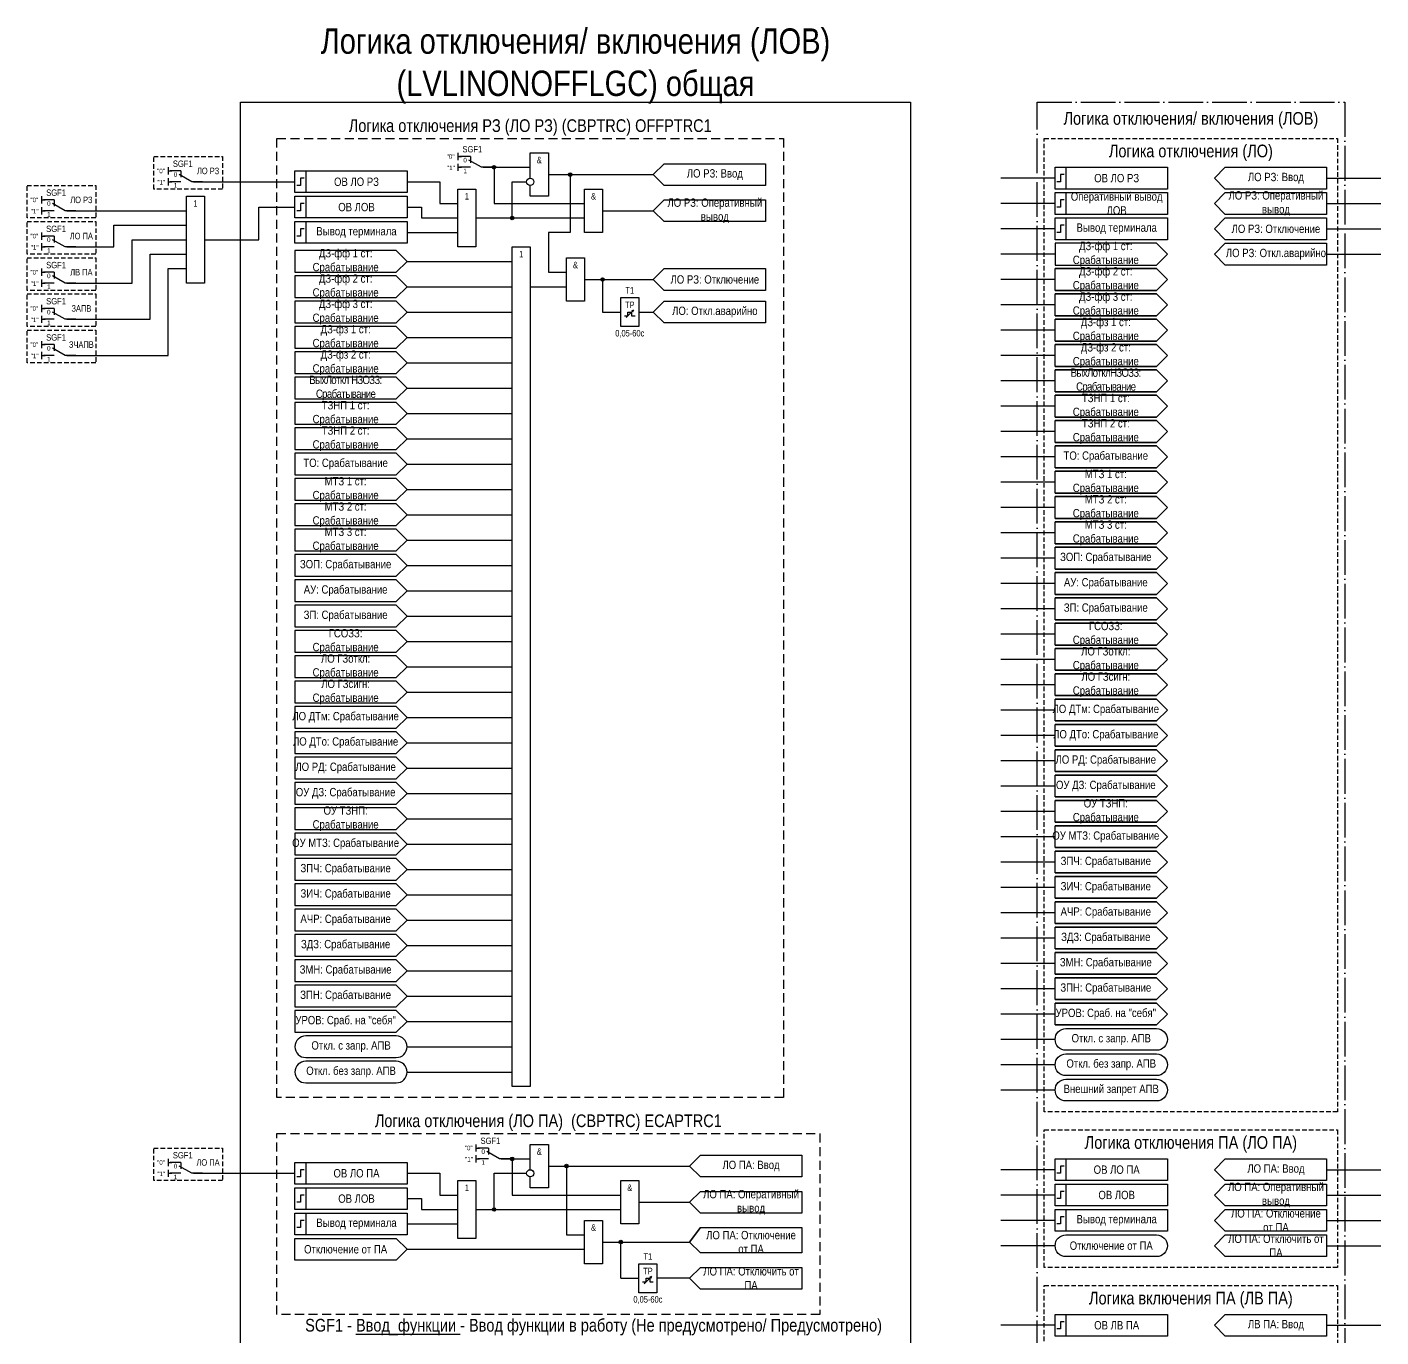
# Model space of a CAD drawing. Header units: millimetres. Extents: x -2568 to 301, y -166 to 1021.
# Drawn here: x -2568 to -2194, y 658.8 to 1020.8 of the extents above; entities that cross this region are included whole.
import ezdxf
from ezdxf.enums import TextEntityAlignment as Align

# ---------------------------------------------------------------- set-up
doc = ezdxf.new("R2010")
doc.units = ezdxf.units.MM
doc.linetypes.add('ACAD_ISO04W100', pattern=[30, 24, -3, 0, -3])
doc.linetypes.add('штриховая2', pattern=[0.375, 0.25, -0.125])
doc.layers.add('TEXT', color=7, linetype='Continuous', lineweight=25)
doc.layers.add('Основная', color=7, linetype='Continuous')
doc.styles.add('2.5_Gost_RD', font='ARIALN.TTF', dxfattribs={"height": 2.5})
doc.styles.add('3.5_Gost_RD', font='ARIALN.TTF', dxfattribs={"height": 3.5})
doc.styles.add('Вывод', font='ARIALN.TTF', dxfattribs={"height": 2.5})
doc.styles.add('Компонент', font='ARIALN.TTF', dxfattribs={"height": 3.5})

# ---------------------------------------------------------------- blocks, each defined once
blk = doc.blocks.new('Точка')
at = {"ltscale": 100}
h = blk.add_hatch(color=256, dxfattribs=at)
h.dxf.hatch_style = 1
edge = h.paths.add_edge_path()
edge.add_arc((0, 0), 0.5, 0, 360)
blk.add_circle((0, 0), 0.5, dxfattribs=at)
blk = doc.blocks.new('*U958')
at = {"layer": 'Основная', "color": 0}
blk.add_line((0, 0), (7, 4), dxfattribs=at)
at = {"layer": 'Основная', "ltscale": 0.35}
blk.add_line((6, 6), (6, 2.5), dxfattribs=at)
blk = doc.blocks.new('*U985')
at = {"layer": 'Основная', "color": 0}
for p, q in [((-3, 6), (-9, 6)), ((-3, 0), (-9, 0)), ((9, 0), (3, 0))]:
    blk.add_line(p, q, dxfattribs=at)
at = {"layer": 'Основная', "ltscale": 0.25, "xscale": -1}
blk.add_blockref('*U958', (3, 0), dxfattribs=at)
at = {"layer": 'Основная'}
for tag, height, style, p in [('ОУ', 3.5, 'Компонент', (-2, 10)), ('В1', 2.5, 'Вывод', (-14, 6)), ('В2', 2.5, 'Вывод', (-6, 4)), ('В3', 2.5, 'Вывод', (-6, -2))]:
    blk.add_attdef(tag, text='', height=height, dxfattribs=dict(at, style=style)).set_placement(p, align=Align.MIDDLE_CENTER)

msp = doc.modelspace()

# ---------------------------------------------------------------- linework, layer by layer
at = {"ltscale": 100}
for p, q in [((-2449, 986), (-2449, 984)), ((-2449, 985), (-2448, 985)), ((-2449, 983), (-2449, 981)), ((-2449, 982), (-2448, 982)), ((-2284, 979), (-2299, 979)), ((-2209, 979), (-2194, 979)), ((-2284, 972), (-2299, 972)), ((-2209, 972), (-2194, 972)), ((-2284, 965), (-2299, 965)), ((-2209, 965), (-2194, 965)), ((-2284, 958), (-2299, 958)), ((-2209, 958), (-2194, 958)), ((-2392, 954), (-2395, 951)), ((-2395, 951), (-2392, 948)), ((-2284, 951), (-2299, 951)), ((-2429, 949), (-2419, 949)), ((-2402.5, 940.5), (-2400.5, 942.5)), ((-2400.5, 942.5), (-2401.01, 942.25)), ((-2400.5, 942.5), (-2400.74, 942.02)), ((-2284, 944), (-2299, 944)), ((-2284, 937), (-2299, 937)), ((-2284, 930), (-2299, 930)), ((-2284, 923), (-2299, 923)), ((-2284, 916), (-2299, 916)), ((-2284, 909), (-2299, 909)), ((-2284, 902), (-2299, 902)), ((-2284, 895), (-2299, 895)), ((-2284, 888), (-2299, 888)), ((-2284, 881), (-2299, 881)), ((-2284, 874), (-2299, 874)), ((-2284, 867), (-2299, 867)), ((-2284, 860), (-2299, 860)), ((-2284, 853), (-2299, 853)), ((-2284, 846), (-2299, 846)), ((-2284, 839), (-2299, 839)), ((-2284, 832), (-2299, 832)), ((-2284, 825), (-2299, 825)), ((-2284, 818), (-2299, 818)), ((-2284, 811), (-2299, 811)), ((-2284, 804), (-2299, 804)), ((-2284, 797), (-2299, 797)), ((-2284, 790), (-2299, 790)), ((-2284, 783), (-2299, 783)), ((-2284, 776), (-2299, 776)), ((-2284, 769), (-2299, 769)), ((-2284, 762), (-2299, 762)), ((-2284, 755), (-2299, 755)), ((-2284, 748), (-2299, 748)), ((-2284, 741), (-2299, 741)), ((-2284, 734), (-2299, 734)), ((-2284, 727), (-2299, 727)), ((-2444, 712), (-2444, 710)), ((-2444, 711), (-2443, 711)), ((-2444, 709), (-2444, 707)), ((-2444, 708), (-2443, 708)), ((-2284, 705), (-2299, 705)), ((-2209, 705), (-2194, 705)), ((-2284, 698), (-2299, 698)), ((-2209, 698), (-2194, 698)), ((-2382, 689), (-2385, 685)), ((-2284, 691), (-2299, 691)), ((-2209, 691), (-2194, 691)), ((-2404, 675), (-2404, 685)), ((-2385, 685), (-2382, 682)), ((-2284, 684), (-2299, 684)), ((-2209, 684), (-2194, 684)), ((-2382, 678), (-2385, 675)), ((-2404, 675), (-2399, 675)), ((-2397.5, 673.5), (-2395.5, 675.5)), ((-2395.5, 675.5), (-2396.01, 675.25)), ((-2395.5, 675.5), (-2395.74, 675.02)), ((-2385, 675), (-2394, 675)), ((-2385, 675), (-2382, 672)), ((-2284, 662), (-2299, 662)), ((-2209, 662), (-2194, 662))]:
    msp.add_line(p, q, dxfattribs=at)
at = {"color": 6, "ltscale": 100}
for p, q in [((-2529, 982), (-2529, 980)), ((-2529, 981), (-2528, 981)), ((-2529, 979), (-2529, 977)), ((-2529, 978), (-2528, 978)), ((-2564, 974), (-2564, 972)), ((-2564, 973), (-2563, 973)), ((-2564, 971), (-2564, 969)), ((-2564, 970), (-2563, 970)), ((-2564, 964), (-2564, 962)), ((-2564, 963), (-2563, 963)), ((-2564, 961), (-2564, 959)), ((-2564, 960), (-2563, 960)), ((-2564, 954), (-2564, 952)), ((-2564, 953), (-2563, 953)), ((-2564, 951), (-2564, 949)), ((-2564, 950), (-2563, 950)), ((-2564, 944), (-2564, 942)), ((-2564, 943), (-2563, 943)), ((-2564, 941), (-2564, 939)), ((-2564, 940), (-2563, 940)), ((-2564, 934), (-2564, 932)), ((-2564, 933), (-2563, 933)), ((-2564, 931), (-2564, 929)), ((-2564, 930), (-2563, 930)), ((-2529, 708), (-2529, 706)), ((-2529, 707), (-2528, 707)), ((-2529, 705), (-2529, 703)), ((-2529, 704), (-2528, 704))]:
    msp.add_line(p, q, dxfattribs=at)
at = {"color": 3, "ltscale": 100}
msp.add_lwpolyline([(-2509, 1000), (-2324, 1000), (-2324, 0), (-2509, 0)], close=True, dxfattribs=at)
at = {"color": 251, "linetype": 'ACAD_ISO04W100', "lineweight": 30, "ltscale": 0.4, "true_color": 0x58595b}
msp.add_lwpolyline([(-2289, 1000), (-2204, 1000), (-2204, 85), (-2289, 85)], close=True, dxfattribs=at)
at = {"linetype": 'штриховая2', "ltscale": 10}
for points in [[(-2499, 990), (-2359, 990), (-2359, 725), (-2499, 725)], [(-2499, 715), (-2349, 715), (-2349, 665), (-2499, 665)]]:
    msp.add_lwpolyline(points, close=True, dxfattribs=at)
at = {"linetype": 'штриховая2', "ltscale": 5}
for points in [[(-2287, 990), (-2206, 990), (-2206, 721), (-2287, 721)], [(-2287, 716), (-2206, 716), (-2206, 678), (-2287, 678)], [(-2287, 673), (-2206, 673), (-2206, 607), (-2287, 607)]]:
    msp.add_lwpolyline(points, close=True, dxfattribs=at)
at = {"color": 6, "linetype": 'штриховая2', "ltscale": 5}
for points in [[(-2533, 985), (-2514, 985), (-2514, 976), (-2533, 976)], [(-2568, 977), (-2549, 977), (-2549, 968), (-2568, 968)], [(-2568, 967), (-2549, 967), (-2549, 958), (-2568, 958)], [(-2568, 957), (-2549, 957), (-2549, 948), (-2568, 948)], [(-2568, 947), (-2549, 947), (-2549, 938), (-2568, 938)], [(-2568, 937), (-2549, 937), (-2549, 928), (-2568, 928)], [(-2533, 711), (-2514, 711), (-2514, 702), (-2533, 702)]]:
    msp.add_lwpolyline(points, close=True, dxfattribs=at)
at = {"ltscale": 100}
for points in [[(-2429, 979), (-2429, 986), (-2424, 986), (-2424, 974), (-2429, 974), (-2429, 977)], [(-2442, 982), (-2429, 982)], [(-2442, 982), (-2439, 982), (-2439, 972), (-2414, 972)], [(-2424, 980), (-2395, 980)], [(-2424, 980), (-2418, 980), (-2418, 964), (-2424, 964), (-2424, 953), (-2419, 953)], [(-2395, 980), (-2392, 983), (-2364, 983), (-2364, 977), (-2392, 977), (-2395, 980)], [(-2240, 979), (-2237, 982), (-2209, 982), (-2209, 976), (-2237, 976), (-2240, 979)], [(-2463, 978), (-2454, 978), (-2454, 972), (-2449, 972)], [(-2444, 968), (-2434, 968), (-2434, 978), (-2430, 978)], [(-2395, 970), (-2392, 973), (-2364, 973), (-2364, 967), (-2392, 967), (-2395, 970)], [(-2240, 972), (-2237, 975), (-2209, 975), (-2209, 969), (-2237, 969), (-2240, 972)], [(-2463, 971), (-2459, 971), (-2459, 968), (-2449, 968)], [(-2409, 970), (-2395, 970)], [(-2444, 968), (-2414, 968)], [(-2240, 965), (-2237, 968), (-2209, 968), (-2209, 962), (-2237, 962), (-2240, 965)], [(-2463, 964), (-2449, 964)], [(-2463, 956), (-2466, 959), (-2494, 959), (-2494, 953), (-2466, 953), (-2463, 956)], [(-2434, 914), (-2434, 960), (-2429, 960), (-2429, 728), (-2434, 728), (-2434, 914)], [(-2240, 958), (-2237, 961), (-2209, 961), (-2209, 955), (-2237, 955), (-2240, 958)], [(-2463, 956), (-2434, 956)], [(-2395, 951), (-2392, 954), (-2364, 954), (-2364, 948), (-2392, 948), (-2395, 951)], [(-2463, 949), (-2466, 952), (-2494, 952), (-2494, 946), (-2466, 946), (-2463, 949)], [(-2414, 951), (-2395, 951)], [(-2414, 951), (-2409, 951), (-2409, 942), (-2404, 942)], [(-2463, 949), (-2434, 949)], [(-2463, 942), (-2466, 945), (-2494, 945), (-2494, 939), (-2466, 939), (-2463, 942)], [(-2395, 942), (-2392, 945), (-2364, 945), (-2364, 939), (-2392, 939), (-2395, 942)], [(-2463, 942), (-2434, 942)], [(-2399, 942), (-2395, 942)], [(-2463, 935), (-2466, 938), (-2494, 938), (-2494, 932), (-2466, 932), (-2463, 935)], [(-2463, 935), (-2434, 935)], [(-2463, 928), (-2466, 931), (-2494, 931), (-2494, 925), (-2466, 925), (-2463, 928)], [(-2463, 928), (-2434, 928)], [(-2463, 921), (-2466, 924), (-2494, 924), (-2494, 918), (-2466, 918), (-2463, 921)], [(-2463, 921), (-2434, 921)], [(-2463, 914), (-2466, 917), (-2494, 917), (-2494, 911), (-2466, 911), (-2463, 914)], [(-2463, 914), (-2434, 914)], [(-2463, 907), (-2466, 910), (-2494, 910), (-2494, 904), (-2466, 904), (-2463, 907)], [(-2463, 907), (-2434, 907)], [(-2463, 900), (-2466, 903), (-2494, 903), (-2494, 897), (-2466, 897), (-2463, 900)], [(-2463, 900), (-2434, 900)], [(-2463, 893), (-2466, 896), (-2494, 896), (-2494, 890), (-2466, 890), (-2463, 893)], [(-2463, 893), (-2434, 893)], [(-2463, 886), (-2466, 889), (-2494, 889), (-2494, 883), (-2466, 883), (-2463, 886)], [(-2463, 886), (-2434, 886)], [(-2463, 879), (-2466, 882), (-2494, 882), (-2494, 876), (-2466, 876), (-2463, 879)], [(-2463, 879), (-2434, 879)], [(-2463, 872), (-2466, 875), (-2494, 875), (-2494, 869), (-2466, 869), (-2463, 872)], [(-2463, 872), (-2434, 872)], [(-2463, 865), (-2466, 868), (-2494, 868), (-2494, 862), (-2466, 862), (-2463, 865)], [(-2463, 865), (-2434, 865)], [(-2463, 858), (-2466, 861), (-2494, 861), (-2494, 855), (-2466, 855), (-2463, 858)], [(-2463, 858), (-2434, 858)], [(-2463, 851), (-2466, 854), (-2494, 854), (-2494, 848), (-2466, 848), (-2463, 851)], [(-2463, 851), (-2434, 851)], [(-2463, 844), (-2466, 847), (-2494, 847), (-2494, 841), (-2466, 841), (-2463, 844)], [(-2463, 844), (-2434, 844)], [(-2463, 837), (-2466, 840), (-2494, 840), (-2494, 834), (-2466, 834), (-2463, 837)], [(-2463, 837), (-2434, 837)], [(-2463, 830), (-2466, 833), (-2494, 833), (-2494, 827), (-2466, 827), (-2463, 830)], [(-2463, 830), (-2434, 830)], [(-2463, 823), (-2466, 826), (-2494, 826), (-2494, 820), (-2466, 820), (-2463, 823)], [(-2463, 823), (-2434, 823)], [(-2463, 816), (-2466, 819), (-2494, 819), (-2494, 813), (-2466, 813), (-2463, 816)], [(-2463, 816), (-2434, 816)], [(-2463, 809), (-2466, 812), (-2494, 812), (-2494, 806), (-2466, 806), (-2463, 809)], [(-2463, 809), (-2434, 809)], [(-2463, 802), (-2466, 805), (-2494, 805), (-2494, 799), (-2466, 799), (-2463, 802)], [(-2463, 802), (-2434, 802)], [(-2463, 795), (-2466, 798), (-2494, 798), (-2494, 792), (-2466, 792), (-2463, 795)], [(-2463, 795), (-2434, 795)], [(-2463, 788), (-2466, 791), (-2494, 791), (-2494, 785), (-2466, 785), (-2463, 788)], [(-2463, 788), (-2434, 788)], [(-2463, 781), (-2466, 784), (-2494, 784), (-2494, 778), (-2466, 778), (-2463, 781)], [(-2463, 781), (-2434, 781)], [(-2463, 774), (-2466, 777), (-2494, 777), (-2494, 771), (-2466, 771), (-2463, 774)], [(-2463, 774), (-2434, 774)], [(-2463, 767), (-2466, 770), (-2494, 770), (-2494, 764), (-2466, 764), (-2463, 767)], [(-2463, 767), (-2434, 767)], [(-2463, 760), (-2466, 763), (-2494, 763), (-2494, 757), (-2466, 757), (-2463, 760)], [(-2463, 760), (-2434, 760)], [(-2463, 753), (-2466, 756), (-2494, 756), (-2494, 750), (-2466, 750), (-2463, 753)], [(-2463, 753), (-2434, 753)], [(-2463, 746), (-2466, 749), (-2494, 749), (-2494, 743), (-2466, 743), (-2463, 746)], [(-2463, 746), (-2434, 746)], [(-2463, 739), (-2434, 739)], [(-2463, 732), (-2434, 732)], [(-2429, 705), (-2429, 712), (-2424, 712), (-2424, 700), (-2429, 700), (-2429, 703)], [(-2437, 708), (-2429, 708)], [(-2437, 708), (-2434, 708), (-2434, 698), (-2404, 698)], [(-2385, 706), (-2382, 709), (-2354, 709), (-2354, 703), (-2382, 703), (-2385, 706)], [(-2240, 705), (-2237, 708), (-2209, 708), (-2209, 702), (-2237, 702), (-2240, 705)], [(-2463, 704), (-2454, 704), (-2454, 698), (-2449, 698)], [(-2444, 694), (-2439, 694), (-2439, 704), (-2430, 704)], [(-2424, 706), (-2385, 706)], [(-2424, 706), (-2419, 706), (-2419, 687), (-2414, 687)], [(-2240, 698), (-2237, 701), (-2209, 701), (-2209, 695), (-2237, 695), (-2240, 698)], [(-2463, 697), (-2459, 697), (-2459, 694), (-2449, 694)], [(-2399, 696), (-2385, 696)], [(-2385, 696), (-2382, 699), (-2354, 699), (-2354, 693), (-2382, 693), (-2385, 696)], [(-2444, 694), (-2404, 694)], [(-2240, 691), (-2237, 694), (-2209, 694), (-2209, 688), (-2237, 688), (-2240, 691)], [(-2463, 690), (-2449, 690)], [(-2385, 685), (-2382, 689), (-2354, 689), (-2354, 682), (-2382, 682), (-2385, 685)], [(-2494, 686), (-2466, 686), (-2463, 683), (-2466, 680), (-2494, 680), (-2494, 686)], [(-2409, 685), (-2385, 685)], [(-2240, 684), (-2237, 687), (-2209, 687), (-2209, 681), (-2237, 681), (-2240, 684)], [(-2463, 683), (-2414, 683)], [(-2385, 675), (-2382, 678), (-2354, 678), (-2354, 672), (-2382, 672), (-2385, 675)], [(-2240, 662), (-2237, 665), (-2209, 665), (-2209, 659), (-2237, 659), (-2240, 662)]]:
    msp.add_lwpolyline(points, dxfattribs=at)
for points in [[(-2494, 981), (-2463, 981), (-2463, 975), (-2494, 975)], [(-2494, 981), (-2491, 981), (-2491, 975), (-2494, 975)], [(-2284, 982), (-2253, 982), (-2253, 976), (-2284, 976)], [(-2284, 982), (-2281, 982), (-2281, 976), (-2284, 976)], [(-2494, 974), (-2491, 974), (-2491, 968), (-2494, 968)], [(-2494, 974), (-2463, 974), (-2463, 968), (-2494, 968)], [(-2449, 976), (-2444, 976), (-2444, 960), (-2449, 960)], [(-2414, 976), (-2409, 976), (-2409, 964), (-2414, 964)], [(-2284, 975), (-2281, 975), (-2281, 969), (-2284, 969)], [(-2284, 975), (-2253, 975), (-2253, 969), (-2284, 969)], [(-2494, 967), (-2491, 967), (-2491, 961), (-2494, 961)], [(-2494, 967), (-2463, 967), (-2463, 961), (-2494, 961)], [(-2284, 968), (-2281, 968), (-2281, 962), (-2284, 962)], [(-2284, 968), (-2253, 968), (-2253, 962), (-2284, 962)], [(-2419, 957), (-2414, 957), (-2414, 945), (-2419, 945)], [(-2404, 946), (-2399, 946), (-2399, 938), (-2404, 938)], [(-2494, 707), (-2463, 707), (-2463, 701), (-2494, 701)], [(-2494, 707), (-2491, 707), (-2491, 701), (-2494, 701)], [(-2284, 708), (-2253, 708), (-2253, 702), (-2284, 702)], [(-2284, 708), (-2281, 708), (-2281, 702), (-2284, 702)], [(-2494, 700), (-2491, 700), (-2491, 694), (-2494, 694)], [(-2494, 700), (-2463, 700), (-2463, 694), (-2494, 694)], [(-2449, 702), (-2444, 702), (-2444, 686), (-2449, 686)], [(-2404, 702), (-2399, 702), (-2399, 690), (-2404, 690)], [(-2284, 701), (-2281, 701), (-2281, 695), (-2284, 695)], [(-2284, 701), (-2253, 701), (-2253, 695), (-2284, 695)], [(-2494, 693), (-2491, 693), (-2491, 687), (-2494, 687)], [(-2494, 693), (-2463, 693), (-2463, 687), (-2494, 687)], [(-2284, 694), (-2281, 694), (-2281, 688), (-2284, 688)], [(-2284, 694), (-2253, 694), (-2253, 688), (-2284, 688)], [(-2414, 691), (-2409, 691), (-2409, 679), (-2414, 679)], [(-2399, 679), (-2394, 679), (-2394, 671), (-2399, 671)], [(-2284, 665), (-2253, 665), (-2253, 659), (-2284, 659)], [(-2284, 665), (-2281, 665), (-2281, 659), (-2284, 659)]]:
    msp.add_lwpolyline(points, close=True, dxfattribs=at)
at = {"lineweight": 30, "ltscale": 100}
for points in [[(-2281.5, 980), (-2282.5, 980), (-2282.5, 978), (-2283.5, 978)], [(-2491.5, 979), (-2492.5, 979), (-2492.5, 977), (-2493.5, 977)], [(-2281.5, 973), (-2282.5, 973), (-2282.5, 971), (-2283.5, 971)], [(-2491.5, 972), (-2492.5, 972), (-2492.5, 970), (-2493.5, 970)], [(-2491.5, 965), (-2492.5, 965), (-2492.5, 963), (-2493.5, 963)], [(-2281.5, 966), (-2282.5, 966), (-2282.5, 964), (-2283.5, 964)], [(-2491.5, 705), (-2492.5, 705), (-2492.5, 703), (-2493.5, 703)], [(-2281.5, 706), (-2282.5, 706), (-2282.5, 704), (-2283.5, 704)], [(-2491.5, 698), (-2492.5, 698), (-2492.5, 696), (-2493.5, 696)], [(-2281.5, 699), (-2282.5, 699), (-2282.5, 697), (-2283.5, 697)], [(-2281.5, 692), (-2282.5, 692), (-2282.5, 690), (-2283.5, 690)], [(-2491.5, 691), (-2492.5, 691), (-2492.5, 689), (-2493.5, 689)], [(-2281.5, 663), (-2282.5, 663), (-2282.5, 661), (-2283.5, 661)]]:
    msp.add_lwpolyline(points, dxfattribs=at)
at = {"color": 6, "ltscale": 100}
for points in [[(-2522, 978), (-2494, 978)], [(-2557, 970), (-2524, 970)], [(-2519, 962), (-2504, 962), (-2504, 971), (-2494, 971)], [(-2557, 960), (-2544, 960), (-2544, 966), (-2524, 966)], [(-2557, 950), (-2539, 950), (-2539, 962), (-2524, 962)], [(-2557, 940), (-2534, 940), (-2534, 958), (-2524, 958)], [(-2557, 930), (-2529, 930), (-2529, 954), (-2524, 954)], [(-2522, 704), (-2494, 704)]]:
    msp.add_lwpolyline(points, dxfattribs=at)
msp.add_lwpolyline([(-2524, 974), (-2519, 974), (-2519, 950), (-2524, 950)], close=True, dxfattribs=at)
at = {"color": 7, "ltscale": 100}
for points in [[(-2403, 941), (-2402, 941), (-2402, 942), (-2401, 942), (-2401, 941), (-2400, 941)], [(-2398, 674), (-2397, 674), (-2397, 675), (-2396, 675), (-2396, 674), (-2395, 674)]]:
    msp.add_lwpolyline(points, dxfattribs=at)
at = {"ltscale": 100}
for points in [[(-2491, 736), (-2466, 736, 1), (-2466, 742), (-2491, 742, 1)], [(-2281, 738, -1), (-2281, 744), (-2256, 744, -1), (-2256, 738)], [(-2281, 731, -1), (-2281, 737), (-2256, 737, -1), (-2256, 731)], [(-2491, 729), (-2466, 729, 1), (-2466, 735), (-2491, 735, 1)], [(-2281, 724, -1), (-2281, 730), (-2256, 730, -1), (-2256, 724)], [(-2281, 681, -1), (-2281, 687), (-2256, 687, -1), (-2256, 681)]]:
    msp.add_lwpolyline(points, format="xyb", close=True, dxfattribs=at)
for centre in [(-2429, 978), (-2429, 704)]:
    msp.add_circle(centre, 1)
at = {"layer": 'TEXT', "ltscale": 100}
msp.add_lwpolyline([(-2284, 961), (-2284, 955), (-2256, 955), (-2253, 958), (-2256, 961)], close=True, dxfattribs=at)
for points in [[(-2284, 948), (-2256, 948), (-2253, 951), (-2256, 954), (-2284, 954), (-2256, 954), (-2253, 951), (-2256, 948), (-2284, 948), (-2284, 954)], [(-2284, 941), (-2256, 941), (-2253, 944), (-2256, 947), (-2284, 947), (-2256, 947), (-2253, 944), (-2256, 941), (-2284, 941), (-2284, 947)], [(-2284, 934), (-2256, 934), (-2253, 937), (-2256, 940), (-2284, 940), (-2256, 940), (-2253, 937), (-2256, 934), (-2284, 934), (-2284, 940)], [(-2284, 927), (-2256, 927), (-2253, 930), (-2256, 933), (-2284, 933), (-2256, 933), (-2253, 930), (-2256, 927), (-2284, 927), (-2284, 933)], [(-2284, 920), (-2256, 920), (-2253, 923), (-2256, 926), (-2284, 926), (-2256, 926), (-2253, 923), (-2256, 920), (-2284, 920), (-2284, 926)], [(-2284, 913), (-2256, 913), (-2253, 916), (-2256, 919), (-2284, 919), (-2256, 919), (-2253, 916), (-2256, 913), (-2284, 913), (-2284, 919)], [(-2284, 906), (-2256, 906), (-2253, 909), (-2256, 912), (-2284, 912), (-2256, 912), (-2253, 909), (-2256, 906), (-2284, 906), (-2284, 912)], [(-2284, 899), (-2256, 899), (-2253, 902), (-2256, 905), (-2284, 905), (-2256, 905), (-2253, 902), (-2256, 899), (-2284, 899), (-2284, 905)], [(-2284, 892), (-2256, 892), (-2253, 895), (-2256, 898), (-2284, 898), (-2256, 898), (-2253, 895), (-2256, 892), (-2284, 892), (-2284, 898)], [(-2284, 885), (-2256, 885), (-2253, 888), (-2256, 891), (-2284, 891), (-2256, 891), (-2253, 888), (-2256, 885), (-2284, 885), (-2284, 891)], [(-2284, 878), (-2256, 878), (-2253, 881), (-2256, 884), (-2284, 884), (-2256, 884), (-2253, 881), (-2256, 878), (-2284, 878), (-2284, 884)], [(-2284, 871), (-2256, 871), (-2253, 874), (-2256, 877), (-2284, 877), (-2256, 877), (-2253, 874), (-2256, 871), (-2284, 871), (-2284, 877)], [(-2284, 864), (-2256, 864), (-2253, 867), (-2256, 870), (-2284, 870), (-2256, 870), (-2253, 867), (-2256, 864), (-2284, 864), (-2284, 870)], [(-2284, 857), (-2256, 857), (-2253, 860), (-2256, 863), (-2284, 863), (-2256, 863), (-2253, 860), (-2256, 857), (-2284, 857), (-2284, 863)], [(-2284, 850), (-2256, 850), (-2253, 853), (-2256, 856), (-2284, 856), (-2256, 856), (-2253, 853), (-2256, 850), (-2284, 850), (-2284, 856)], [(-2284, 843), (-2256, 843), (-2253, 846), (-2256, 849), (-2284, 849), (-2256, 849), (-2253, 846), (-2256, 843), (-2284, 843), (-2284, 849)], [(-2284, 836), (-2256, 836), (-2253, 839), (-2256, 842), (-2284, 842), (-2256, 842), (-2253, 839), (-2256, 836), (-2284, 836), (-2284, 842)], [(-2284, 829), (-2256, 829), (-2253, 832), (-2256, 835), (-2284, 835), (-2256, 835), (-2253, 832), (-2256, 829), (-2284, 829), (-2284, 835)], [(-2284, 822), (-2256, 822), (-2253, 825), (-2256, 828), (-2284, 828), (-2256, 828), (-2253, 825), (-2256, 822), (-2284, 822), (-2284, 828)], [(-2284, 815), (-2256, 815), (-2253, 818), (-2256, 821), (-2284, 821), (-2256, 821), (-2253, 818), (-2256, 815), (-2284, 815), (-2284, 821)], [(-2284, 808), (-2256, 808), (-2253, 811), (-2256, 814), (-2284, 814), (-2256, 814), (-2253, 811), (-2256, 808), (-2284, 808), (-2284, 814)], [(-2284, 801), (-2256, 801), (-2253, 804), (-2256, 807), (-2284, 807), (-2256, 807), (-2253, 804), (-2256, 801), (-2284, 801), (-2284, 807)], [(-2284, 794), (-2256, 794), (-2253, 797), (-2256, 800), (-2284, 800), (-2256, 800), (-2253, 797), (-2256, 794), (-2284, 794), (-2284, 800)], [(-2284, 787), (-2256, 787), (-2253, 790), (-2256, 793), (-2284, 793), (-2256, 793), (-2253, 790), (-2256, 787), (-2284, 787), (-2284, 793)], [(-2284, 780), (-2256, 780), (-2253, 783), (-2256, 786), (-2284, 786), (-2256, 786), (-2253, 783), (-2256, 780), (-2284, 780), (-2284, 786)], [(-2284, 773), (-2256, 773), (-2253, 776), (-2256, 779), (-2284, 779), (-2256, 779), (-2253, 776), (-2256, 773), (-2284, 773), (-2284, 779)], [(-2284, 766), (-2256, 766), (-2253, 769), (-2256, 772), (-2284, 772), (-2256, 772), (-2253, 769), (-2256, 766), (-2284, 766), (-2284, 772)], [(-2284, 759), (-2256, 759), (-2253, 762), (-2256, 765), (-2284, 765), (-2256, 765), (-2253, 762), (-2256, 759), (-2284, 759), (-2284, 765)], [(-2284, 752), (-2256, 752), (-2253, 755), (-2256, 758), (-2284, 758), (-2256, 758), (-2253, 755), (-2256, 752), (-2284, 752), (-2284, 758)], [(-2284, 745), (-2256, 745), (-2253, 748), (-2256, 751), (-2284, 751), (-2256, 751), (-2253, 748), (-2256, 745), (-2284, 745), (-2284, 751)]]:
    msp.add_lwpolyline(points, dxfattribs=at)

# ---------------------------------------------------------------- block references
at = {"ltscale": 100}
for p in [(-2439, 982), (-2418, 980), (-2434, 968), (-2409, 951), (-2434, 708), (-2419, 706), (-2439, 694), (-2404, 685)]:
    msp.add_blockref('Точка', p, dxfattribs=at)
at = {"layer": 'Основная', "ltscale": 0.25, "xscale": 0.5, "yscale": 0.5, "zscale": 0.5}
for p in [(-2444, 982), (-2439, 708)]:
    msp.add_blockref('*U985', p, dxfattribs=at).add_auto_attribs({'ОУ': 'SGF1', 'В1': '"0"', 'В2': '0', 'В3': '1'})
at = {"layer": 'Основная', "color": 6, "ltscale": 0.25, "xscale": 0.5, "yscale": 0.5, "zscale": 0.5}
for p in [(-2524, 978), (-2559, 970), (-2559, 960), (-2559, 950), (-2559, 940), (-2559, 930), (-2524, 704)]:
    msp.add_blockref('*U985', p, dxfattribs=at).add_auto_attribs({'ОУ': 'SGF1', 'В1': '"0"', 'В2': '0', 'В3': '1'})

# ---------------------------------------------------------------- texts
at = {"color": 30, "ltscale": 100, "attachment_point": 5}
for s, insert, char_height, width, style in [('{\\C3;Логика отключения/ включения (ЛОВ) (LVLINONOFFLGC) общая}', (-2416.5, 1010), 7, 185, '3.5_Gost_RD'), ('Логика отключения РЗ (ЛО РЗ) (CBPTRC) {\\C6;OFFPTRC1}', (-2429, 993), 3.5, 140, '3.5_Gost_RD'), ('Логика отключения/ включения (ЛОВ)', (-2246.5, 995), 3.5, 85, '3.5_Gost_RD'), ('Логика отключения (ЛО)', (-2246.5, 986), 3.5, 81, '3.5_Gost_RD'), ('ЛО РЗ', (-2518, 981), 1.8, 8, '2.5_Gost_RD'), ('ЛО РЗ', (-2553, 973), 1.8, 8, '2.5_Gost_RD'), ('ЛО ПА', (-2553, 963), 1.8, 8, '2.5_Gost_RD'), ('ЛВ ПА', (-2553, 953), 1.8, 8, '2.5_Gost_RD'), ('ЗАПВ', (-2553, 943), 1.8, 7.6733, '2.5_Gost_RD'), ('ЗЧАПВ', (-2553, 933), 1.8, 7.6733, '2.5_Gost_RD'), ('Логика отключения (ЛО ПА)  (CBPTRC) {\\C6;ECAPTRC1}', (-2424, 718), 3.5, 150, '3.5_Gost_RD'), ('Логика отключения ПА (ЛО ПА)', (-2246.5, 712), 3.5, 81, '3.5_Gost_RD'), ('ЛО ПА', (-2518, 707), 1.8, 8, '2.5_Gost_RD'), ('Логика включения ПА (ЛВ ПА)', (-2246.5, 669), 3.5, 81, '3.5_Gost_RD'), ('SGF1 - {\\LВвод_функции} - Ввод функции в работу (Не предусмотрено/ Предусмотрено)', (-2411.5, 661.5), 3.5, 175, '3.5_Gost_RD')]:
    msp.add_mtext(s, dxfattribs=dict(at, insert=insert, char_height=char_height, width=width, style=style))
at = {"ltscale": 100, "attachment_point": 5, "style": '2.5_Gost_RD'}
for s, insert, char_height, width in [('&', (-2426.5, 984), 1.8, 5), ('1', (-2446.5, 974), 1.8, 5), ('&', (-2411.5, 974), 1.8, 5), ('ЛО РЗ: Отключение', (-2223, 965), 2.3, 28), ('1', (-2431.5, 958), 1.8, 5), ('ЛО РЗ: Откл.аварийно', (-2223, 958), 2.3, 28), ('&', (-2416.5, 955), 1.8, 5), ('T1', (-2401.5, 948), 1.8, 5), ('TP', (-2401.5, 944), 1.8, 5), ('0,05-60с', (-2401.5, 936), 1.8, 5), ('УРОВ: Сраб. на "себя"', (-2480, 746), 2.3, 28), ('Откл. с запр. АПВ', (-2478.5, 739), 2.3, 31), ('Откл. с запр. АПВ', (-2268.5, 741), 2.3, 31), ('Откл. без запр. АПВ', (-2478.5, 732), 2.3, 31), ('Откл. без запр. АПВ', (-2268.5, 734), 2.3, 31), ('Внешний запрет АПВ', (-2268.5, 727), 2.3, 31), ('&', (-2426.5, 710), 1.8, 5), ('ЛО ПА: Ввод', (-2223, 705), 2.3, 28), ('1', (-2446.5, 700), 1.8, 5), ('&', (-2401.5, 700), 1.8, 5), ('ЛО ПА: Оперативный вывод', (-2223, 698), 2.3, 28), ('ЛО ПА: Отключение от ПА', (-2223, 691), 2.3, 28), ('&', (-2411.5, 689), 1.8, 5), ('ЛО ПА: Отключить от ПА', (-2223, 684), 2.3, 28), ('T1', (-2396.5, 681), 1.8, 5), ('TP', (-2396.5, 677), 1.8, 5), ('0,05-60с', (-2396.5, 669), 1.8, 5), ('ЛВ ПА: Ввод', (-2223, 662), 2.3, 28)]:
    msp.add_mtext(s, dxfattribs=dict(at, insert=insert, char_height=char_height, width=width))
at = {"ltscale": 100, "char_height": 1.25, "attachment_point": 1, "style": '3.5_Gost_RD'}
for insert in [(-2452, 982.5), (-2447, 708.5)]:
    msp.add_mtext_dynamic_manual_height_columns('"1"', width=2, gutter_width=17.5, heights=[0], dxfattribs=dict(at, insert=insert))
at = {"color": 6, "ltscale": 100, "char_height": 1.25, "attachment_point": 1, "style": '3.5_Gost_RD'}
for insert in [(-2532, 978.5), (-2567, 970.5), (-2567, 960.5), (-2567, 950.5), (-2567, 940.5), (-2567, 930.5), (-2532, 704.5)]:
    msp.add_mtext_dynamic_manual_height_columns('"1"', width=2, gutter_width=17.5, heights=[0], dxfattribs=dict(at, insert=insert))
at = {"color": 6, "ltscale": 100, "insert": (-2521.5, 972), "char_height": 1.8, "width": 5, "attachment_point": 5, "style": '2.5_Gost_RD'}
msp.add_mtext('1', dxfattribs=at)
at = {"layer": 'TEXT', "ltscale": 100, "char_height": 2.3, "attachment_point": 5, "style": '2.5_Gost_RD'}
for s, insert, width in [('ЛО РЗ: Ввод', (-2378, 980), 28), ('ЛО РЗ: Ввод', (-2223, 979), 28), ('ЛО РЗ: Оперативный вывод', (-2378, 970), 28), ('ЛО РЗ: Оперативный вывод', (-2223, 972), 28), ('ДЗ-фф 1 ст: Срабатывание', (-2270, 958), 28), ('ДЗ-фф 1 ст: Срабатывание', (-2480, 956), 28), ('ЛО РЗ: Отключение', (-2378, 951), 28), ('ЛО: Откл.аварийно', (-2378, 942), 28), ('ЛО ПА: Ввод', (-2368, 706), 28), ('ЛО ПА: Оперативный вывод', (-2368, 696), 28), ('ЛО ПА: Отключение от ПА', (-2368, 685), 28), ('Отключение от ПА', (-2268.5, 684), 31), ('Отключение от ПА', (-2480, 683), 28), ('ЛО ПА: Отключить от ПА', (-2368, 675), 28)]:
    msp.add_mtext(s, dxfattribs=dict(at, insert=insert, width=width))
at = {"layer": 'TEXT', "color": 0, "ltscale": 100, "char_height": 2.3, "width": 28, "attachment_point": 5, "style": '2.5_Gost_RD'}
for s, insert in [('{\\C256;ОВ ЛО РЗ}', (-2267, 979)), ('{\\C256;ОВ ЛО РЗ}', (-2477, 978)), ('{\\C256;Оперативный вывод ЛОВ}', (-2267, 972)), ('{\\C256;ОВ ЛОВ}', (-2477, 971)), ('{\\C256;Вывод терминала}', (-2477, 964)), ('{\\C256;Вывод терминала}', (-2267, 965)), ('{\\C256;ДЗ-фф 2 ст: Срабатывание}', (-2270, 951)), ('{\\C256;ДЗ-фф 2 ст: Срабатывание}', (-2480, 949)), ('{\\C256;ДЗ-фф 3 ст: Срабатывание}', (-2270, 944)), ('{\\C256;ДЗ-фф 3 ст: Срабатывание}', (-2480, 942)), ('{\\C256;ДЗ-фз 1 ст: Срабатывание}', (-2270, 937)), ('{\\C256;ДЗ-фз 1 ст: Срабатывание}', (-2480, 935)), ('{\\C256;ДЗ-фз 2 ст: Срабатывание}', (-2480, 928)), ('{\\C256;ДЗ-фз 2 ст: Срабатывание}', (-2270, 930)), ('\\A1;{\\T0.9;\\C256;ВыхЛоткл НЗОЗЗ: Срабатывание }', (-2480, 921)), ('{\\T0.9;\\C256;ВыхЛотклНЗОЗЗ\\A1;: Срабатывание}', (-2270, 923)), ('\\A1;{\\C256;ТЗНП 1 ст: \\A0;Срабатывание}', (-2480, 914)), ('\\A1;{\\C256;ТЗНП 1 ст: \\A0;Срабатывание}', (-2270, 916)), ('\\A1;{\\C256;ТЗНП 2 ст: \\A0;Срабатывание}', (-2480, 907)), ('\\A1;{\\C256;ТЗНП 2 ст: \\A0;Срабатывание}', (-2270, 909)), ('{\\C256;ТО: Срабатывание}', (-2480, 900)), ('{\\C256;ТО: Срабатывание}', (-2270, 902)), ('\\A1;{\\C256;МТЗ 1 ст: Срабатывание}', (-2270, 895)), ('\\A1;{\\C256;МТЗ 1 ст: Срабатывание}', (-2480, 893)), ('\\A1;{\\C256;МТЗ 2 ст: Срабатывание}', (-2270, 888)), ('\\A1;{\\C256;МТЗ 2 ст: Срабатывание}', (-2480, 886)), ('\\A1;{\\C256;МТЗ 3 ст: Срабатывание}', (-2270, 881)), ('\\A1;{\\C256;МТЗ 3 ст: Срабатывание}', (-2480, 879)), ('{\\C256;ЗОП: Срабатывание}', (-2270, 874)), ('{\\C256;ЗОП: Срабатывание}', (-2480, 872)), ('{\\C256;АУ: Срабатывание}', (-2270, 867)), ('{\\C256;АУ: Срабатывание}', (-2480, 865)), ('{\\C256;ЗП: Срабатывание}', (-2270, 860)), ('{\\C256;ЗП: Срабатывание}', (-2480, 858)), ('{\\C256;ГСОЗЗ: \\PСрабатывание}', (-2480, 851)), ('{\\C256;ГСОЗЗ: \\PСрабатывание}', (-2270, 853)), ('{\\C256;ЛО ГЗоткл:\\PСрабатывание}', (-2270, 846)), ('{\\C256;ЛО ГЗоткл:\\PСрабатывание}', (-2480, 844)), ('{\\C256;ЛО ГЗсигн:\\PСрабатывание}', (-2270, 839)), ('{\\C256;ЛО ГЗсигн:\\PСрабатывание}', (-2480, 837)), ('{\\C256;ЛО ДТм: Срабатывание}', (-2480, 830)), ('{\\C256;ЛО ДТм: Срабатывание}', (-2270, 832)), ('{\\C256;ЛО ДТо: Срабатывание}', (-2270, 825)), ('{\\C256;ЛО ДТо: Срабатывание}', (-2480, 823)), ('{\\C256;ЛО РД: Срабатывание}', (-2270, 818)), ('{\\C256;ЛО РД: Срабатывание}', (-2480, 816)), ('{\\C256;ОУ ДЗ: Срабатывание }', (-2270, 811)), ('{\\C256;ОУ ДЗ: Срабатывание }', (-2480, 809)), ('{\\C256;ОУ ТЗНП: Срабатывание }', (-2480, 802)), ('{\\C256;ОУ ТЗНП: Срабатывание }', (-2270, 804)), ('{\\C256;ОУ МТЗ: Срабатывание }', (-2480, 795)), ('{\\C256;ОУ МТЗ: Срабатывание }', (-2270, 797)), ('{\\C256;ЗПЧ: Срабатывание }', (-2480, 788)), ('{\\C256;ЗПЧ: Срабатывание }', (-2270, 790)), ('{\\C256;ЗИЧ: Срабатывание }', (-2480, 781)), ('{\\C256;ЗИЧ: Срабатывание }', (-2270, 783)), ('{\\C256;АЧР: Срабатывание }', (-2480, 774)), ('{\\C256;АЧР: Срабатывание}', (-2270, 776)), ('{\\C256;ЗДЗ: Срабатывание }', (-2270, 769)), ('{\\C256;ЗДЗ: Срабатывание }', (-2480, 767)), ('{\\C256;ЗМН: Срабатывание}', (-2270, 762)), ('{\\C256;ЗМН: Срабатывание}', (-2480, 760)), ('{\\C256;ЗПН: Срабатывание}', (-2270, 755)), ('{\\C256;ЗПН: Срабатывание}', (-2480, 753)), ('{\\C256;УРОВ: Сраб. на "себя"}', (-2270, 748)), ('{\\C256;ОВ ЛО ПА}', (-2477, 704)), ('{\\C256;ОВ ЛО ПА}', (-2267, 705)), ('{\\C256;ОВ ЛОВ}', (-2477, 697)), ('{\\C256;ОВ ЛОВ}', (-2267, 698)), ('{\\C256;Вывод терминала}', (-2267, 691)), ('{\\C256;Вывод терминала}', (-2477, 690)), ('{\\C256;ОВ ЛВ ПА}', (-2267, 662))]:
    msp.add_mtext(s, dxfattribs=dict(at, insert=insert))

doc.saveas('drawing.dxf')
